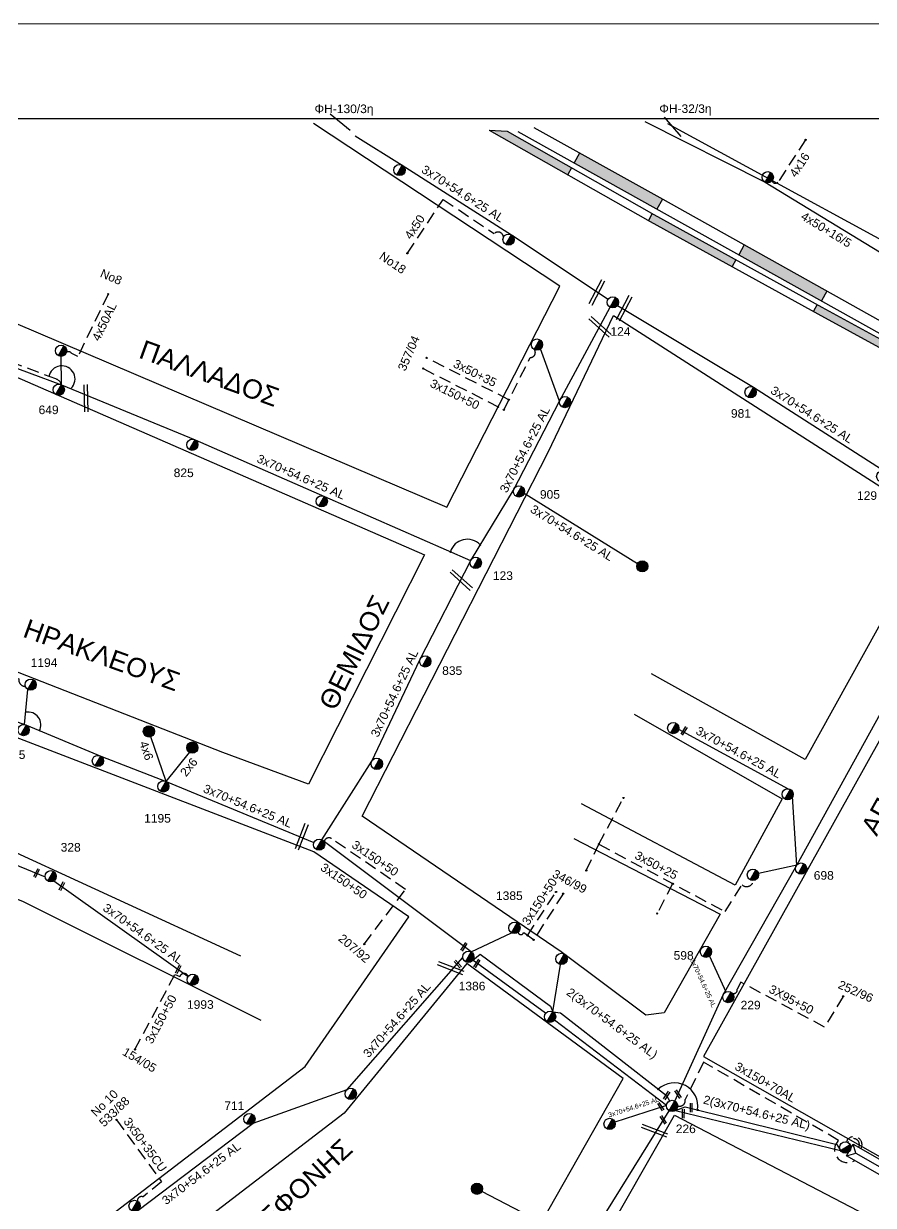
# Model space of a CAD drawing. Header units: millimetres. Extents: x 7477 to 9676, y 1828 to 2857.
# Drawn here: x 8327.7 to 8505.6, y 2608 to 2855.5 of the extents above; entities that cross this region are included whole.
import ezdxf
from ezdxf.enums import TextEntityAlignment as Align

# ---------------------------------------------------------------- set-up
doc = ezdxf.new("R2010")
doc.units = ezdxf.units.MM
doc.linetypes.add('DASHED', pattern=[19.05, 12.7, -6.35])
for name, color, linetype, lineweight in [('2x30_10', 7, 'Continuous', 30), ('2x6', 7, 'SYN_LINE', 30), ('3x150+50', 7, 'Continuous', 30), ('3x150+70AL', 7, 'DASHED', 30), ('3x50+25', 7, 'Continuous', 30), ('3X50+35', 7, 'Continuous', 30), ('3x70+54.6+25 AL', 7, 'SYN_LINE', 30), ('3X95+50', 7, 'Continuous', 30), ('4x16', 7, 'Continuous', 30), ('4x50', 7, 'Continuous', 30), ('4x50+16_5', 7, 'Continuous', 30), ('4x50AL', 7, 'Continuous', 30), ('4x6', 7, 'SYN_LINE', 30), ('text διευθύνσεων', 250, 'Continuous', 30), ('Υπόβαθρο ΔΕΗ', 7, 'Continuous', 30)]:
    doc.layers.add(name, color=color, linetype=linetype, lineweight=lineweight)
for name, color, linetype in [('3x50+35CU', 7, 'Continuous'), ('TEXT ΚΑΛΩΔΙΩΝ', 7, 'Continuous'), ('Άγνωστα', 7, 'Continuous'), ('ΑΓΝΩΣΤΟ ΥΠΟΓΕΙΟ ΚΑΛΩΔΙΟ', 7, 'DASHED'), ('Επιγραφές - Σχήματα', 7, 'Continuous'), ('Μηχανική τομή', 7, 'Continuous'), ('Στύλος Ξύλινος', 7, 'Continuous'), ('Στύλος Ξύλινος @ 1', 7, 'Continuous'), ('Στύλος ΦΜ', 7, 'Continuous'), ('Στύλος ΦΜ @ 1', 7, 'Continuous'), ('Συνδέσεις', 7, 'Continuous'), ('Τομή', 7, 'Continuous'), ('Υποσταθμός εναέριος 2 στύλων', 7, 'Continuous'), ('Υποσταθμός πόλεως', 7, 'Continuous')]:
    doc.layers.add(name, color=color, linetype=linetype)
doc.styles.add('arial', font='ARIAL.TTF')
doc.styles.get("Standard").update_dxf_attribs({"font": 'ARIAL.TTF'})
doc.linetypes.add('SYN_LINE', pattern='A,0.5,-0.0001,["/\\/\\/\\/",Standard,S=0.1,R=0,X=0,Y=-0.05],-0.25', length=0.7501)
doc.dimstyles.new('ISO-25', dxfattribs={"dimtxt": 2.5, "dimasz": 2.5, "dimexe": 1.25, "dimexo": 0.625, "dimtad": 1, "dimtxsty": 'Standard', "dimcen": 2.5, "dimadec": 0, "dimazin": 0, "dimtfac": 1, "dimtmove": 0, "dimatfit": 3, "dimfxl": 1, "dimarcsym": 0})

# ---------------------------------------------------------------- blocks, each defined once
blk = doc.blocks.new('ΥΠΑΡΧΩΝ ΤΣΙΜΕΝΤΕΝΙΟΣ ΣΤΥΛΟΣ')
at = {"layer": 'Στύλος ΦΜ'}
blk.add_hatch(color=7, dxfattribs=at).paths.add_polyline_path([(-1.29, -2.28, 0.574793), (2.62, 0, 0.268822), (1.3, 2.27)])
at = {"layer": 'Στύλος ΦΜ', "color": 7}
blk.add_line((-1.29, -2.28), (1.3, 2.27), dxfattribs=at)
blk.add_circle((0, 0), 2.62, dxfattribs=at)
at = {"layer": 'Στύλος ΦΜ', "flags": 4}
for tag, p in [('ΑΡΙΘΜΟΣ', (-4.68, 8.05)), ('ΤΥΠΟΣ', (-4.91, 3.03))]:
    blk.add_attdef(tag, p, '', height=4, dxfattribs=at)
blk = doc.blocks.new('ΥΠΑΡΧΩΝ ΞΥΛΙΝΟΣ ΣΤΥΛΟΣ')
at = {"layer": 'Στύλος Ξύλινος'}
h = blk.add_hatch(color=7, dxfattribs=at)
h.paths.add_polyline_path([(-2.62, 0, 0.270008), (-1.29, -2.28), (1.3, 2.27, 0.576266)])
h.paths.add_polyline_path([(-1.29, -2.28, 0.574793), (2.62, 0, 0.268822), (1.3, 2.27)])
at = {"layer": 'Στύλος Ξύλινος', "color": 7}
blk.add_line((-1.29, -2.28), (1.3, 2.27), dxfattribs=at)
blk.add_circle((0, 0), 2.62, dxfattribs=at)
at = {"layer": 'Στύλος Ξύλινος', "flags": 4}
for tag, p in [('ΑΡΙΘΜΟΣ', (-4.91, 8.6)), ('ΤΥΠΟΣ', (-4.85, 3.39))]:
    blk.add_attdef(tag, p, '', height=4, dxfattribs=at)
blk = doc.blocks.new('ΥΠΟΣΤΑΘΜΟΣ ΕΝΑΕΡΙΟΣ ΕΠΙ 2 ΣΤΥΛΩΝ')
at = {"layer": 'Υποσταθμός εναέριος 2 στύλων', "linetype": 'Continuous'}
for points in [[(-11.97, -2.11, 0.574793), (-8.45, -0.07, 0.268822), (-9.64, 1.98)], [(9.68, -2.15, 0.574793), (13.19, -0.1, 0.268822), (12.01, 1.95)]]:
    blk.add_hatch(color=256, dxfattribs=at).paths.add_polyline_path(points)
for p, q in [((-11.97, -2.11), (-9.64, 1.98)), ((9.68, -2.15), (12.01, 1.95))]:
    blk.add_line(p, q, dxfattribs=at)
for centre in [(-10.81, -0.07), (10.84, -0.1)]:
    blk.add_circle(centre, 2.36, dxfattribs=at)
at = {"layer": 'Υποσταθμός πόλεως', "linetype": 'Continuous', "ltscale": 40}
blk.add_lwpolyline([(-8.57, 2.82), (8.57, 2.82), (8.57, -2.82), (-8.57, -2.82)], close=True, dxfattribs=at)
for points in [[(-5.75, 0), (-8.57, 2.82)], [(-8.57, -2.82), (-5.75, 0)], [(-5.75, 0), (5.75, 0)], [(5.75, 0), (8.57, 2.82)], [(8.57, -2.82), (5.75, 0)]]:
    blk.add_lwpolyline(points, dxfattribs=at)
at = {"layer": 'Υποσταθμός εναέριος 2 στύλων', "ltscale": 40, "flags": 1}
for tag, p in [('ΜΕΤΑΣΧΗΜΑΤΙΣΜΟΣ', (14.09, 2.51)), ('ΙΣΧΥΣ', (14.07, -0.28)), ('ΑΡΙΘΜΟΣ', (14.19, -3))]:
    blk.add_attdef(tag, p, '', height=1.8, dxfattribs=at)
blk = doc.blocks.new('ΤΟΜΗ')
at = {"layer": 'Τομή', "ltscale": 40}
for p, q in [((-5.68, 0), (17.06, 0)), ((-5.68, -2.77), (17.06, -2.77))]:
    blk.add_line(p, q, dxfattribs=at)
blk = doc.blocks.new('_ΣΥΝΔΕΣΗ')
at = {"layer": 'Συνδέσεις', "linetype": 'SYN_LINE', "ltscale": 40}
blk.add_hatch(color=256, dxfattribs=at).paths.add_polyline_path([(0.5, -0.01, 1), (-0.5, -0.01, 1)])
at = {"layer": 'Συνδέσεις'}
blk.add_circle((0, -0.01), 0.5, dxfattribs=at)
blk = doc.blocks.new('ΜΗΧΑΝΙΚΗ ΤΟΜΗ')
at = {"layer": 'Μηχανική τομή', "ltscale": 40}
for p, q in [((-1.89, 0.78), (5.69, 0.78)), ((-1.89, -0.77), (5.69, -0.77))]:
    blk.add_line(p, q, dxfattribs=at)

msp = doc.modelspace()

# ---------------------------------------------------------------- hatches: boundary and pattern name
at = {"layer": 'Υπόβαθρο ΔΕΗ', "lineweight": -3}
for points in [[(8435.9, 2827.15), (8435.85, 2829.04), (8428.9, 2832.98), (8425.18, 2833.22)], [(8435.85, 2829.04), (8435.9, 2827.15), (8441.63, 2823.9), (8442.43, 2825.31)], [(8444.09, 2828.42), (8442.95, 2826.38), (8460.3, 2816.7), (8461.44, 2818.74), (8460.94, 2819.02)], [(8459.67, 2815.54), (8459.32, 2815.74), (8458.52, 2814.33), (8458.88, 2814.12), (8476.02, 2804.67), (8476.81, 2806.09)], [(8478.57, 2809.18), (8477.43, 2807.13), (8494.74, 2797.47), (8495.88, 2799.51)]]:
    msp.add_hatch(color=256, dxfattribs=at).paths.add_polyline_path(points)
h = msp.add_hatch(color=256, dxfattribs=at)
h.paths.add_polyline_path([(8494.8, 2796.18), (8493.83, 2796.71), (8493.05, 2795.29), (8494.02, 2794.76), (8510.7, 2785.64), (8511.48, 2787.06)])
h.paths.add_polyline_path([(8530.12, 2776.87), (8528.82, 2777.58), (8528.04, 2776.16), (8529.36, 2775.43), (8544.84, 2766.9), (8545.38, 2766.63), (8546.4, 2768.65)])
h.paths.add_polyline_path([(8569.72, 2759.95), (8564.14, 2761.61), (8563.7, 2759.62), (8569.26, 2758.39), (8577.59, 2755.91), (8583.46, 2754.81), (8583.76, 2756.41), (8577.97, 2757.49)])
h.paths.add_polyline_path([(8604.67, 2752.18), (8603.52, 2752.41), (8603.2, 2750.82), (8604.39, 2750.58), (8621.16, 2748.12), (8623.18, 2747.89), (8623.36, 2749.5), (8621.37, 2749.73)])
h.paths.add_polyline_path([(8662.38, 2744.58), (8662.47, 2746.2), (8642.84, 2747.29), (8642.66, 2745.68), (8642.7, 2745.68)])
h.paths.add_polyline_path([(8681.93, 2745.68), (8681.92, 2744.06), (8701.49, 2743.93), (8701.5, 2745.55)])
h.paths.add_polyline_path([(8721.38, 2745.46), (8721.37, 2743.83), (8741.15, 2743.78), (8741.16, 2745.41)])
h.paths.add_polyline_path([(8781.03, 2743.6), (8781.03, 2745.22), (8761.29, 2745.32), (8761.28, 2743.7)])
h.paths.add_polyline_path([(8820.66, 2743.56), (8820.66, 2745.19), (8800.8, 2745.2), (8800.8, 2743.58)])
h.paths.add_polyline_path([(8839.92, 2745.17), (8839.92, 2743.55), (8859.73, 2743.54), (8859.73, 2745.16)])

# ---------------------------------------------------------------- linework, layer by layer
at = {"layer": '2x30_10', "color": 133, "linetype": 'Continuous', "lineweight": -3, "ltscale": 0.2}
msp.add_lwpolyline([(8445.34, 2599.61), (8423.65, 2610.94)], dxfattribs=at)
at = {"layer": '2x6', "color": 5, "linetype": 'SYN_LINE', "lineweight": -3, "ltscale": 10}
msp.add_lwpolyline([(8357.51, 2696.79), (8362.42, 2702.88)], dxfattribs=at)
at = {"layer": '3x150+50', "color": 27, "linetype": 'DASHED', "lineweight": -3, "ltscale": 0.2}
msp.add_lwpolyline([(8411.33, 2783.3), (8428.24, 2774.66), (8433.75, 2785.59, 0.622208), (8434.62, 2787.28, -3.164788)], format="xyb", dxfattribs=at)
at = {"layer": '3x150+50', "color": 5, "linetype": 'DASHED', "lineweight": -3, "ltscale": 0.2}
msp.add_lwpolyline([(8262.17, 2750.77), (8263.65, 2742.13, 0.442534), (8267.89, 2739.23), (8308.57, 2723.39), (8310.66, 2724.36), (8326.66, 2718.33, 0.464845), (8328.02, 2716.71, -22.03255)], format="xyb", dxfattribs=at)
at = {"layer": '3x150+50', "color": 151, "linetype": 'DASHED', "lineweight": -3, "ltscale": 0.2}
msp.add_lwpolyline([(8399.01, 2662.73), (8407.63, 2674.18), (8392.15, 2684.82, 0.579133), (8390.6, 2684.07, 3.923984)], format="xyb", dxfattribs=at)
at = {"layer": '3x150+50', "color": 30, "linetype": 'DASHED', "lineweight": -3, "ltscale": 0.2}
for points in [[(8433.21, 2664.55), (8439.16, 2673.65)], [(8440.66, 2673.29), (8434.47, 2663.63)]]:
    msp.add_lwpolyline(points, dxfattribs=at)
msp.add_lwpolyline([(8434.47, 2663.63), (8432.38, 2665.14, -0.776761), (8431.19, 2665.23, 0.151429)], format="xyb", dxfattribs=at)
at = {"layer": '3x150+50', "color": 2, "linetype": 'DASHED', "lineweight": -3, "ltscale": 0.2}
msp.add_lwpolyline([(8350.97, 2640.66), (8359.37, 2656.4), (8360.4, 2655.97, -0.706353), (8362.12, 2655.97, 1289.802157)], format="xyb", dxfattribs=at)
at = {"layer": '3x150+70AL', "color": 1, "linetype": 'DASHED', "lineweight": -3, "ltscale": 0.2}
msp.add_lwpolyline([(8501.71, 2617.43, -0.927972), (8498.35, 2621.62), (8470.04, 2638.01), (8466.2, 2630.15, -0.587654), (8464.64, 2628.86, -69.405011)], format="xyb", dxfattribs=at)
at = {"layer": '3x150+70AL', "color": 30, "linetype": 'DASHED', "lineweight": -3, "ltscale": 0.2}
msp.add_lwpolyline([(8499.95, 2621.29, -1.0789), (8503.04, 2619.91, 2.434639)], format="xyb", dxfattribs=at)
at = {"layer": '3x150+70AL', "color": 133, "linetype": 'DASHED', "lineweight": -3, "ltscale": 0.2}
msp.add_lwpolyline([(8500.3, 2621.16, -1.067807), (8502.57, 2620.18, -2.198153)], format="xyb", dxfattribs=at)
at = {"layer": '3x50+25', "color": 1, "linetype": 'DASHED', "lineweight": -3, "ltscale": 0.2}
for points in [[(8445.5, 2678.16), (8448.14, 2683.66), (8453.28, 2693.35)], [(8463.58, 2675.4), (8460.33, 2669.13)]]:
    msp.add_lwpolyline(points, dxfattribs=at)
msp.add_lwpolyline([(8448.14, 2683.66), (8474.56, 2669.53), (8478.12, 2675.14, 0.594973), (8480.53, 2676.06, -1.501371)], format="xyb", dxfattribs=at)
at = {"layer": '3X50+35', "color": 27, "linetype": 'DASHED', "lineweight": -3, "ltscale": 0.2}
msp.add_lwpolyline([(8429.29, 2776.75), (8412.03, 2785.54)], dxfattribs=at)
at = {"layer": '3x50+35CU', "color": 6, "linetype": 'DASHED', "lineweight": -3, "ltscale": 0.2}
msp.add_lwpolyline([(8347.12, 2625.91), (8356.55, 2612.97), (8352.67, 2609.79, 0.545863), (8351.48, 2608.92, -1.76607)], format="xyb", dxfattribs=at)
at = {"layer": '3x70+54.6+25 AL', "color": 2, "linetype": 'SYN_LINE', "lineweight": -3, "ltscale": 15}
for points in [[(8397.08, 2832.06), (8406.96, 2825.89), (8429.81, 2811.31), (8450.08, 2797.81)], [(8278.82, 2698.02), (8317.33, 2682.88), (8332.16, 2676.82)], [(8334.02, 2676), (8362.12, 2655.97)]]:
    msp.add_lwpolyline(points, dxfattribs=at)
at = {"layer": '3x70+54.6+25 AL', "color": 27, "linetype": 'SYN_LINE', "lineweight": -3, "ltscale": 15}
for points in [[(8421.3, 2743.05), (8421.43, 2743.31), (8430.24, 2757.81), (8439.89, 2776.48), (8450.5, 2796.12)], [(8335.6, 2779.87), (8363.58, 2768.35), (8390.68, 2756.5), (8421.28, 2743.06)], [(8432.51, 2757.2), (8456.23, 2742.48)]]:
    msp.add_lwpolyline(points, dxfattribs=at)
at = {"layer": '3x70+54.6+25 AL', "color": 173, "linetype": 'SYN_LINE', "lineweight": -3, "ltscale": 15}
msp.add_lwpolyline([(8452.04, 2796.5), (8480.49, 2779.36), (8508.06, 2761.72), (8532.54, 2753.23), (8552.97, 2741.58), (8573.53, 2729.5), (8602.22, 2713.51), (8624.71, 2699.55), (8650.51, 2684.47), (8666.69, 2674.5), (8675.52, 2667.6)], dxfattribs=at)
at = {"layer": '3x70+54.6+25 AL', "color": 27, "linetype": 'SYN_LINE', "lineweight": -3, "ltscale": 10}
msp.add_lwpolyline([(8439.89, 2776.48), (8435.89, 2787.41)], dxfattribs=at)
at = {"layer": '3x70+54.6+25 AL', "color": 1, "linetype": 'SYN_LINE', "lineweight": -3, "ltscale": 15}
for points in [[(8321.95, 2784.88), (8335.6, 2779.87)], [(8335.6, 2779.87), (8335.53, 2785.84)], [(8464.05, 2629.85), (8474.22, 2652.22), (8489.57, 2679.28), (8509.35, 2715.09), (8531.34, 2751.2)], [(8489.57, 2679.28), (8488.65, 2694.77), (8464.86, 2707.67)]]:
    msp.add_lwpolyline(points, dxfattribs=at)
at = {"layer": '3x70+54.6+25 AL', "color": 151, "linetype": 'SYN_LINE', "lineweight": -3, "ltscale": 15}
for points in [[(8390.12, 2684.58), (8400.61, 2701.07), (8410.62, 2722.28), (8421.3, 2743.05)], [(8421.39, 2661.09), (8390.12, 2684.58)], [(8436.98, 2648.24), (8421.75, 2659.37)], [(8462.29, 2628.9), (8438.85, 2646.81)], [(8464.15, 2627.87), (8498.73, 2619.53)]]:
    msp.add_lwpolyline(points, dxfattribs=at)
at = {"layer": '3x70+54.6+25 AL', "color": 6, "linetype": 'SYN_LINE', "lineweight": -3, "ltscale": 15}
for points in [[(8266.93, 2741.01), (8293.58, 2721.36), (8327.87, 2708.72)], [(8332.14, 2591.67), (8351.61, 2606.96), (8375.74, 2625.22), (8395.39, 2632.25), (8419.63, 2659.91)]]:
    msp.add_lwpolyline(points, dxfattribs=at)
at = {"layer": '3x70+54.6+25 AL', "color": 5, "linetype": 'SYN_LINE', "lineweight": -3, "ltscale": 8}
msp.add_lwpolyline([(8327.87, 2708.72), (8328.56, 2716.05)], dxfattribs=at)
at = {"layer": '3x70+54.6+25 AL', "color": 5, "linetype": 'SYN_LINE', "lineweight": -3, "ltscale": 15}
msp.add_lwpolyline([(8327.87, 2708.72), (8328.24, 2708.59), (8343.81, 2702.11), (8357.51, 2696.79), (8388.45, 2684.01)], dxfattribs=at)
at = {"layer": '3x70+54.6+25 AL', "color": 1, "linetype": 'SYN_LINE', "lineweight": -3, "ltscale": 10}
for points in [[(8489.57, 2679.28), (8481.55, 2677.49)], [(8471.3, 2660.23), (8474.75, 2652.71)]]:
    msp.add_lwpolyline(points, dxfattribs=at)
at = {"layer": '3x70+54.6+25 AL', "color": 30, "linetype": 'SYN_LINE', "lineweight": -3, "ltscale": 10}
for points in [[(8421.39, 2661.09), (8429.87, 2665.12)], [(8438.5, 2648.55), (8440.12, 2658.47)]]:
    msp.add_lwpolyline(points, dxfattribs=at)
at = {"layer": '3x70+54.6+25 AL', "color": 30, "linetype": 'SYN_LINE', "lineweight": -3, "ltscale": 15}
for points in [[(8421.75, 2659.37), (8423.29, 2660.62), (8437.97, 2649.74), (8438.5, 2648.55), (8440.11, 2648.36), (8462.29, 2631.01), (8462.9, 2629.87)], [(8462.29, 2628.9), (8451.5, 2625.44)], [(8464.15, 2627.87), (8466.19, 2628.64), (8498, 2620.77), (8498.74, 2619.53)]]:
    msp.add_lwpolyline(points, dxfattribs=at)
at = {"layer": '3x70+54.6+25 AL', "color": 133, "linetype": 'SYN_LINE', "lineweight": -3, "ltscale": 15}
msp.add_lwpolyline([(8416.85, 2547.58), (8430.27, 2572.97), (8445.34, 2599.61), (8462.84, 2627.83)], dxfattribs=at)
at = {"layer": '3X95+50', "color": 1, "linetype": 'DASHED', "lineweight": -3, "ltscale": 0.2}
msp.add_lwpolyline([(8499.31, 2651.79), (8495.4, 2645.36), (8477.86, 2654.76), (8477.09, 2653.32, -0.599879), (8476.11, 2652.43, -37.798664)], format="xyb", dxfattribs=at)
at = {"layer": '4x16', "color": 85, "linetype": 'DASHED', "lineweight": -3, "ltscale": 0.2}
msp.add_lwpolyline([(8491.43, 2831.19), (8485.64, 2822.35, -0.5763), (8484.41, 2822.6, -4.054172)], format="xyb", dxfattribs=at)
at = {"layer": '4x50', "color": 2, "linetype": 'DASHED', "lineweight": -3, "ltscale": 0.2}
msp.add_lwpolyline([(8408.02, 2807.43), (8415.54, 2818.69), (8426.23, 2811.55, -0.678076), (8428.14, 2810.75, 51.611113)], format="xyb", dxfattribs=at)
at = {"layer": '4x50+16_5', "color": 85, "lineweight": -3, "ltscale": 0.2}
msp.add_lwpolyline([(8457.76, 2835.03), (8482.93, 2822.32), (8506.89, 2807.73), (8535.98, 2792.54)], dxfattribs=at)
at = {"layer": '4x50AL', "color": 1, "linetype": 'DASHED', "lineweight": -3, "ltscale": 0.2}
msp.add_lwpolyline([(8345.35, 2798.88), (8339.02, 2785.8), (8337.74, 2786.42, 0.45698), (8336.53, 2786.63, 1.956222)], format="xyb", dxfattribs=at)
at = {"layer": '4x6', "color": 5, "linetype": 'SYN_LINE', "lineweight": -3, "ltscale": 10}
msp.add_lwpolyline([(8357.51, 2696.79), (8354.29, 2706.15)], dxfattribs=at)
at = {"layer": 'Άγνωστα', "color": 7, "linetype": 'Continuous', "ltscale": 0.2}
for centre, radius, start, end in [((8335.66, 2781.1), 2.76, 313.89, 169.9915), ((8328.59, 2708.65), 2.68, 331.0535, 101.0315)]:
    msp.add_arc(centre, radius, start, end, dxfattribs=at)
at = {"layer": 'ΑΓΝΩΣΤΟ ΥΠΟΓΕΙΟ ΚΑΛΩΔΙΟ', "color": 27, "linetype": 'DASHED', "lineweight": -3, "ltscale": 0.2}
msp.add_lwpolyline([(8335.6, 2779.87, 0.230077), (8334.42, 2781.11), (8323.18, 2785.33, 0.202628), (8320.84, 2787.91), (8290.04, 2802.16), (8289.25, 2801.87), (8275.97, 2807.5), (8274.89, 2805.2), (8272.54, 2806.23), (8273.08, 2807.4), (8270.76, 2808.45, 0.149216), (8270.67, 2812.38), (8282.27, 2835.63)], format="xyb", dxfattribs=at)
at = {"layer": 'Επιγραφές - Σχήματα', "lineweight": -3}
msp.add_lwpolyline([(7476.75, 2855.51), (9675.5, 2855.53), (9675.51, 1836.39), (7476.75, 1836.37)], close=True, dxfattribs=at)
at = {"layer": 'Υπόβαθρο ΔΕΗ', "lineweight": -3}
msp.add_line((8425.18, 2833.22), (8428.9, 2832.98), dxfattribs=at)
for points in [[(7515.98, 2835.63), (9502.35, 2835.63), (9502.35, 1846.95), (7515.98, 1846.95)], [(8411.61, 2744.24), (8387.35, 2696.25), (8369.4, 2702.87), (8267.07, 2742.86), (8261.01, 2773.11), (8275.7, 2803.48)], [(8570.94, 2728.01), (8532.2, 2750.76), (8470.03, 2639.2), (8508.49, 2617.32)]]:
    msp.add_lwpolyline(points, close=True, dxfattribs=at)
for points in [[(8290.75, 2835.63), (8280.23, 2812.29), (8416.3, 2754.22), (8439.99, 2800.52), (8388.36, 2834.59)], [(8548.84, 2835.32), (8527.96, 2798.97), (8462.58, 2834.57)], [(8425.18, 2833.22), (8458.88, 2814.12), (8494.02, 2794.76), (8529.36, 2775.43), (8544.84, 2766.9), (8550.64, 2763.94), (8554.51, 2762.52), (8562.45, 2759.9), (8569.26, 2758.39), (8577.59, 2755.91), (8583.45, 2754.82), (8604.39, 2750.58), (8621.16, 2748.12), (8642.7, 2745.68), (8670.45, 2744.13), (8712.98, 2743.86), (8746.01, 2743.77), (8783.29, 2743.59), (8891.61, 2743.51), (8973.75, 2743.5), (9216.61, 2741.76), (9325.77, 2740.31), (9501.22, 2738)], [(8428.9, 2832.98), (8459.67, 2815.54), (8494.8, 2796.18), (8530.12, 2776.87), (8546.4, 2768.65), (8551.52, 2765.85), (8555.43, 2764.53), (8562.01, 2762.24), (8569.72, 2759.95), (8577.97, 2757.49), (8583.76, 2756.41), (8604.67, 2752.18), (8621.37, 2749.73), (8642.84, 2747.29), (8670.5, 2745.75), (8712.99, 2745.48), (8746.02, 2745.39), (8783.29, 2745.21), (8891.61, 2745.14), (8973.76, 2745.13), (9216.62, 2743.38), (9472.85, 2740), (9501.24, 2739.62)], [(8431.15, 2832.97), (8532.87, 2776.18), (8546.87, 2768.39), (8551.52, 2765.85), (8555.43, 2764.53), (8555.5, 2764.92), (8547.48, 2770.6), (8512.52, 2790.22), (8460.94, 2819.02), (8434.61, 2833.7)], [(8444.09, 2828.42), (8442.95, 2826.38)], [(8442.43, 2825.31), (8441.63, 2823.9)], [(8461.44, 2818.74), (8460.3, 2816.7)], [(8459.32, 2815.74), (8458.52, 2814.33)], [(8478.57, 2809.18), (8477.43, 2807.13)], [(8476.81, 2806.09), (8476.02, 2804.67)], [(8495.88, 2799.51), (8494.74, 2797.47)], [(8493.83, 2796.71), (8493.05, 2795.29)], [(8442.9, 2684.86), (8473.52, 2669), (8461.8, 2648.32), (8457.94, 2647.86), (8440.27, 2661.12), (8398.55, 2689.5), (8437.51, 2765.79), (8451.23, 2794.37), (8518.83, 2751.03), (8491.32, 2701.41), (8459.17, 2719.32)], [(8377.42, 2646.71), (8327.46, 2671.68), (8281.5, 2689.69), (8302.7, 2608.79), (8339.01, 2600.68), (8386.62, 2637.07), (8408.31, 2668.47), (8388.42, 2682.08), (8278.84, 2724.17), (8273.94, 2720.57), (8279.05, 2700.63), (8318.95, 2685.1)], [(8455.51, 2710.91), (8486.52, 2693.19), (8476.67, 2675.08), (8444.48, 2692.12)], [(8318.95, 2685.1), (8373.08, 2660.3)]]:
    msp.add_lwpolyline(points, dxfattribs=at)
for points in [[(8406.46, 2552.16), (8453.19, 2634.57), (8420.46, 2658.65), (8394.82, 2627.3), (8345.9, 2589.83), (8372.08, 2548.54, -0.249843)], [(8443.8, 2527.26), (8433.02, 2533.04, 0.031045), (8418.17, 2546.36), (8442.18, 2588.7), (8463.95, 2626.89), (8504.01, 2606.06), (8492.78, 2582.24), (8493.97, 2550.51), (8566.54, 2504.87), (8549.24, 2474.48)]]:
    msp.add_lwpolyline(points, format="xyb", close=True, dxfattribs=at)
for centre, radius, start, end in [((8420.57, 2743.85), 3.68, 42.7623, 163.1087), ((8463.95, 2628.76), 4.92, 351.0523, 133.2217)]:
    msp.add_arc(centre, radius, start, end, dxfattribs=at)

# ---------------------------------------------------------------- block references
at = {"layer": 'Μηχανική τομή', "lineweight": -3, "zscale": 0.4999999999999997}
for p, xscale, yscale, rotation in [((8465.77, 2707), 0.2499999999999461, 0.2499999999999461, 57.58063139923853), ((8330.56, 2678), 0.249999999999946, 0.249999999999946, 243.0271279804746), ((8335.83, 2675.24), 0.249999999999946, 0.249999999999946, 243.0271279804746), ((8419.64, 2661.76), 0.2499999999999461, 0.2499999999999461, 57.58063139923853), ((8418.92, 2658.19), 0.2499999999999461, 0.2499999999999461, 132.2149297913923), ((8422.37, 2658.29), 0.2499999999999461, 0.2499999999999461, 57.58063139923853), ((8360.23, 2657.86), 0.249999999999946, 0.249999999999946, 243.0271279804746), ((8462.12, 2630.59), 0.2499999999999461, 0.2499999999999461, 57.58063139923853), ((8464.99, 2630.92), 0.2499999999999461, 0.2499999999999461, 122.6067391450131), ((8461.38, 2628.28), 0.2499999999999461, 0.2499999999999461, 122.6067391450131), ((8467.49, 2628), 0.2499999999999461, 0.2499999999999461, 89.83706811826183), ((8461.91, 2625.54), 0.2499999999999461, 0.2499999999999461, 122.6067391450131), ((8465.84, 2626.73), 0.2499999999999461, 0.2499999999999461, 89.83706811826183)]:
    msp.add_blockref('ΜΗΧΑΝΙΚΗ ΤΟΜΗ', p, dxfattribs=dict(at, xscale=xscale, yscale=yscale, rotation=rotation))
at = {"layer": 'Στύλος Ξύλινος @ 1', "lineweight": -3, "ltscale": 40, "xscale": 0.4499999999998181, "yscale": 0.4499999999998181, "zscale": 0.4499999999998181}
for p in [(8457.23, 2741.86), (8353.9, 2707.27), (8363, 2703.9), (8422.61, 2611.49)]:
    msp.add_blockref('ΥΠΑΡΧΩΝ ΞΥΛΙΝΟΣ ΣΤΥΛΟΣ', p, dxfattribs=at)
at = {"layer": 'Στύλος ΦΜ @ 1', "lineweight": -3, "ltscale": 40}
for p, xscale, yscale, zscale in [((8406.38, 2824.87), 0.4499999999998181, 0.4499999999998181, 0.4499999999998181), ((8483.51, 2823.35), 0.4499999999998496, 0.4499999999998496, 0.4499999999998496), ((8429.22, 2810.29), 0.4499999999998181, 0.4499999999998181, 0.4499999999998181), ((8335.51, 2787.02), 0.4499999999998181, 0.4499999999998181, 0.4499999999998181), ((8435.15, 2788.32), 0.4499999999998181, 0.4499999999998181, 0.4499999999998181), ((8441.04, 2776.26), 0.4499999999998181, 0.4499999999998181, 0.4499999999998181), ((8390.1, 2755.48), 0.4499999999998181, 0.4499999999998181, 0.4499999999998181), ((8463.72, 2707.97), 0.4499999999998181, 0.4499999999998181, 0.4499999999998181), ((8343.22, 2701.09), 0.4499999999998181, 0.4499999999998181, 0.4499999999998181), ((8401.63, 2700.49), 0.4499999999998181, 0.4499999999998181, 0.4499999999998181), ((8487.68, 2694.11), 0.4499999999998181, 0.4499999999998181, 0.4499999999998181), ((8389.54, 2683.56), 0.4499999999998181, 0.4499999999998181, 0.4499999999998181), ((8480.4, 2677.24), 0.4499999999998186, 0.4499999999998186, 0.4499999999998186), ((8440.31, 2659.63), 0.4499999999998181, 0.4499999999998181, 0.4499999999998181), ((8437.92, 2647.52), 0.4499999999998181, 0.4499999999998181, 0.4499999999998181), ((8396.17, 2631.37), 0.4499999999998181, 0.4499999999998181, 0.4499999999998181), ((8450.38, 2625.08), 0.4499999999998181, 0.4499999999998181, 0.4499999999998181), ((8350.89, 2607.89), 0.4499999999998181, 0.4499999999998181, 0.4499999999998181)]:
    msp.add_blockref('ΥΠΑΡΧΩΝ ΤΣΙΜΕΝΤΕΝΙΟΣ ΣΤΥΛΟΣ', p, dxfattribs=dict(at, xscale=xscale, yscale=yscale, zscale=zscale))
ref = msp.add_blockref('ΥΠΑΡΧΩΝ ΤΣΙΜΕΝΤΕΝΙΟΣ ΣΤΥΛΟΣ', (8451.06, 2797.16), dxfattribs=dict(at, xscale=0.4499999999998181, yscale=0.4499999999998181, zscale=0.4499999999998181))
ref.add_attrib('ΤΥΠΟΣ', '124', (8450.56, 2790.15), dxfattribs={"layer": 'Στύλος ΦΜ', "height": 1.8, "flags": 4})
ref = msp.add_blockref('ΥΠΑΡΧΩΝ ΤΣΙΜΕΝΤΕΝΙΟΣ ΣΤΥΛΟΣ', (8335.01, 2778.85), dxfattribs=dict(at, xscale=0.4499999999998244, yscale=0.4499999999998244, zscale=0.4499999999998244))
ref.add_attrib('ΤΥΠΟΣ', '649', (8330.79, 2773.74), dxfattribs={"layer": 'Στύλος ΦΜ', "height": 1.8, "flags": 4})
ref = msp.add_blockref('ΥΠΑΡΧΩΝ ΤΣΙΜΕΝΤΕΝΙΟΣ ΣΤΥΛΟΣ', (8479.9, 2778.34), dxfattribs=dict(at, xscale=0.4499999999997904, yscale=0.4499999999997904, zscale=0.4499999999997904))
ref.add_attrib('ΤΥΠΟΣ', '981', (8475.79, 2772.98), dxfattribs={"layer": 'Στύλος ΦΜ', "height": 1.8, "flags": 4})
ref = msp.add_blockref('ΥΠΑΡΧΩΝ ΤΣΙΜΕΝΤΕΝΙΟΣ ΣΤΥΛΟΣ', (8362.99, 2767.33), dxfattribs=dict(at, xscale=0.4499999999998709, yscale=0.4499999999998709, zscale=0.4499999999998709))
ref.add_attrib('ΤΥΠΟΣ', '825', (8359.09, 2760.55), dxfattribs={"layer": 'Στύλος ΦΜ', "height": 1.8, "flags": 4})
ref = msp.add_blockref('ΥΠΑΡΧΩΝ ΤΣΙΜΕΝΤΕΝΙΟΣ ΣΤΥΛΟΣ', (8507.48, 2760.69), dxfattribs=dict(at, xscale=0.449999999999889, yscale=0.449999999999889, zscale=0.449999999999889))
ref.add_attrib('ΤΥΠΟΣ', '129', (8502.2, 2755.78), dxfattribs={"layer": 'Στύλος ΦΜ', "height": 1.8, "flags": 4})
ref = msp.add_blockref('ΥΠΑΡΧΩΝ ΤΣΙΜΕΝΤΕΝΙΟΣ ΣΤΥΛΟΣ', (8431.39, 2757.55), dxfattribs=dict(at, xscale=0.4499999999998525, yscale=0.4499999999998525, zscale=0.4499999999998525))
ref.add_attrib('ΤΥΠΟΣ', '905', (8435.79, 2756.02), dxfattribs={"layer": 'Στύλος ΦΜ', "height": 1.8, "flags": 4})
ref = msp.add_blockref('ΥΠΑΡΧΩΝ ΤΣΙΜΕΝΤΕΝΙΟΣ ΣΤΥΛΟΣ', (8422.36, 2742.59), dxfattribs=dict(at, xscale=0.4499999999998097, yscale=0.4499999999998097, zscale=0.4499999999998097))
ref.add_attrib('ΤΥΠΟΣ', '123', (8425.94, 2739.01), dxfattribs={"layer": 'Στύλος ΦΜ', "height": 1.8, "rotation": 360, "flags": 4})
ref = msp.add_blockref('ΥΠΑΡΧΩΝ ΤΣΙΜΕΝΤΕΝΙΟΣ ΣΤΥΛΟΣ', (8411.76, 2721.95), dxfattribs=dict(at, xscale=0.4499999999997197, yscale=0.4499999999997197, zscale=0.4499999999997197))
ref.add_attrib('ΤΥΠΟΣ', '835', (8415.32, 2719.12), dxfattribs={"layer": 'Στύλος ΦΜ', "height": 1.8, "rotation": 360, "flags": 4})
ref = msp.add_blockref('ΥΠΑΡΧΩΝ ΤΣΙΜΕΝΤΕΝΙΟΣ ΣΤΥΛΟΣ', (8329.14, 2717.08), dxfattribs=dict(at, xscale=0.4499999999998229, yscale=0.4499999999998229, zscale=0.4499999999998229))
ref.add_attrib('ΤΥΠΟΣ', '1194', (8329.14, 2720.78), dxfattribs={"layer": 'Στύλος ΦΜ', "height": 1.8, "flags": 4})
ref = msp.add_blockref('ΥΠΑΡΧΩΝ ΤΣΙΜΕΝΤΕΝΙΟΣ ΣΤΥΛΟΣ', (8327.65, 2707.56), dxfattribs=dict(at, xscale=0.4499999999998137, yscale=0.4499999999998137, zscale=0.4499999999998137))
ref.add_attrib('ΤΥΠΟΣ', '1195', (8322.44, 2701.52), dxfattribs={"layer": 'Στύλος ΦΜ', "height": 1.8, "flags": 4})
ref = msp.add_blockref('ΥΠΑΡΧΩΝ ΤΣΙΜΕΝΤΕΝΙΟΣ ΣΤΥΛΟΣ', (8356.92, 2695.76), dxfattribs=dict(at, xscale=0.4499999999998723, yscale=0.4499999999998723, zscale=0.4499999999998723))
ref.add_attrib('ΤΥΠΟΣ', '1195', (8352.9, 2688.18), dxfattribs={"layer": 'Στύλος ΦΜ', "height": 1.8, "flags": 4})
ref = msp.add_blockref('ΥΠΑΡΧΩΝ ΤΣΙΜΕΝΤΕΝΙΟΣ ΣΤΥΛΟΣ', (8333.33, 2676.95), dxfattribs=dict(at, xscale=0.4499999999998479, yscale=0.4499999999998479, zscale=0.4499999999998479))
ref.add_attrib('ΤΥΠΟΣ', '328', (8335.42, 2682.11), dxfattribs={"layer": 'Στύλος ΦΜ', "height": 1.8, "flags": 4})
ref = msp.add_blockref('ΥΠΑΡΧΩΝ ΤΣΙΜΕΝΤΕΝΙΟΣ ΣΤΥΛΟΣ', (8490.49, 2678.56), dxfattribs=dict(at, xscale=0.4499999999998472, yscale=0.4499999999998472, zscale=0.4499999999998472))
ref.add_attrib('ΤΥΠΟΣ', '698', (8493.14, 2676.22), dxfattribs={"layer": 'Στύλος ΦΜ', "height": 1.8, "flags": 4})
ref = msp.add_blockref('ΥΠΑΡΧΩΝ ΤΣΙΜΕΝΤΕΝΙΟΣ ΣΤΥΛΟΣ', (8430.45, 2666.14), dxfattribs=dict(at, xscale=0.4499999999998181, yscale=0.4499999999998181, zscale=0.4499999999998181))
ref.add_attrib('ΤΥΠΟΣ', '1385', (8426.59, 2671.97), dxfattribs={"layer": 'Στύλος ΦΜ', "height": 1.8, "flags": 4})
ref = msp.add_blockref('ΥΠΑΡΧΩΝ ΤΣΙΜΕΝΤΕΝΙΟΣ ΣΤΥΛΟΣ', (8420.8, 2660.07), dxfattribs=dict(at, xscale=0.4499999999998181, yscale=0.4499999999998181, zscale=0.4499999999998181))
ref.add_attrib('ΑΡΙΘΜΟΣ', '1386', (8418.78, 2653.04), dxfattribs={"layer": 'Στύλος ΦΜ', "height": 1.8, "flags": 4})
ref = msp.add_blockref('ΥΠΑΡΧΩΝ ΤΣΙΜΕΝΤΕΝΙΟΣ ΣΤΥΛΟΣ', (8470.55, 2661.14), dxfattribs=dict(at, xscale=0.4499999999998152, yscale=0.4499999999998152, zscale=0.4499999999998152))
ref.add_attrib('ΤΥΠΟΣ', '598', (8463.79, 2659.46), dxfattribs={"layer": 'Στύλος ΦΜ', "height": 1.8, "flags": 4})
ref = msp.add_blockref('ΥΠΑΡΧΩΝ ΤΣΙΜΕΝΤΕΝΙΟΣ ΣΤΥΛΟΣ', (8363.08, 2655.28), dxfattribs=dict(at, xscale=0.4499999999998792, yscale=0.4499999999998792, zscale=0.4499999999998792))
ref.add_attrib('ΤΥΠΟΣ', '1993', (8361.88, 2649.18), dxfattribs={"layer": 'Στύλος ΦΜ', "height": 1.8, "flags": 4})
ref = msp.add_blockref('ΥΠΑΡΧΩΝ ΤΣΙΜΕΝΤΕΝΙΟΣ ΣΤΥΛΟΣ', (8475.24, 2651.64), dxfattribs=dict(at, xscale=0.449999999999818, yscale=0.449999999999818, zscale=0.449999999999818))
ref.add_attrib('ΤΥΠΟΣ', '229', (8477.82, 2649.06), dxfattribs={"layer": 'Στύλος ΦΜ', "height": 1.8, "flags": 4})
ref = msp.add_blockref('ΥΠΑΡΧΩΝ ΤΣΙΜΕΝΤΕΝΙΟΣ ΣΤΥΛΟΣ', (8374.95, 2626.1), dxfattribs=dict(at, xscale=0.4499999999999874, yscale=0.4499999999999874, zscale=0.4499999999999874))
ref.add_attrib('ΤΥΠΟΣ', '711', (8369.69, 2627.98), dxfattribs={"layer": 'Στύλος ΦΜ', "height": 1.8, "flags": 4})
ref = msp.add_blockref('ΥΠΑΡΧΩΝ ΤΣΙΜΕΝΤΕΝΙΟΣ ΣΤΥΛΟΣ', (8463.46, 2628.83), dxfattribs=dict(at, xscale=0.4499999999998181, yscale=0.4499999999998181, zscale=0.4499999999998181))
ref.add_attrib('ΤΥΠΟΣ', '226', (8464.24, 2623.14), dxfattribs={"layer": 'Στύλος ΦΜ', "height": 1.8, "flags": 4})
at = {"layer": 'Συνδέσεις', "lineweight": -3, "xscale": 0.25, "yscale": 0.25, "zscale": 0.25}
for p in [(8491.43, 2831.19), (8408.02, 2807.43), (8345.35, 2798.88), (8412.03, 2785.54), (8411.33, 2783.3), (8428.24, 2774.66), (8429.29, 2776.76), (8423.28, 2746.35), (8417.05, 2744.92), (8453.28, 2693.35), (8448.14, 2683.66), (8445.5, 2678.16), (8439.17, 2673.65), (8440.66, 2673.3), (8463.58, 2675.4), (8460.33, 2669.14), (8433.21, 2664.55), (8434.47, 2663.64), (8399.01, 2662.73), (8499.31, 2651.8), (8350.97, 2640.66), (8460.58, 2632.35), (8468.81, 2628), (8347.12, 2625.91)]:
    msp.add_blockref('_ΣΥΝΔΕΣΗ', p, dxfattribs=at)
at = {"layer": 'Τομή', "lineweight": -3, "xscale": 0.2499999999999996, "yscale": 0.2499999999999996, "zscale": 0.2499999999999996}
for p, rotation in [((8446.79, 2798.17), 62.46251960643838), ((8452.5, 2794.85), 62.46251960643838), ((8449.21, 2790.83), 137.7343588364801), ((8340.43, 2775.64), 91.30159024202857), ((8420.13, 2737.77), 137.7343588364801), ((8385.12, 2684.07), 68.86717941824406), ((8418.34, 2656.83), 158.998675055251), ((8461.01, 2622.77), 158.998675055251)]:
    msp.add_blockref('ΤΟΜΗ', p, dxfattribs=dict(at, rotation=rotation))
at = {"layer": 'Υποσταθμός εναέριος 2 στύλων', "lineweight": -3, "xscale": 0.5, "yscale": 0.5, "zscale": 0.5, "rotation": 330.3658073816188}
msp.add_blockref('ΥΠΟΣΤΑΘΜΟΣ ΕΝΑΕΡΙΟΣ ΕΠΙ 2 ΣΤΥΛΩΝ', (8504.45, 2617.49), dxfattribs=at)

# ---------------------------------------------------------------- texts
at = {"layer": 'text διευθύνσεων', "color": 7, "lineweight": -3, "ltscale": 40, "char_height": 4, "width": 94.4586, "attachment_point": 1, "style": 'arial'}
for s, insert, rotation in [('ΠAΛΛAΔOΣ', (8352.92, 2789.38), 340.0055), ('ΘEMIΔOΣ', (8389.32, 2713.17), 63.517), ('ΗΡΑΚΛΕΟΥΣ', (8328.62, 2730.94), 340.2615), ('AΠOΛΛΩNOΣ', (8502.83, 2687.11), 60.7087), ('ΠEPΣEΦONHΣ', (8365.52, 2595.83), 42.775)]:
    msp.add_mtext(s, dxfattribs=dict(at, insert=insert, rotation=rotation))
at = {"layer": 'TEXT ΚΑΛΩΔΙΩΝ', "linetype": 'Continuous', "lineweight": -3, "ltscale": 0.2}
for s, height, rotation, p in [('4x16', 1.8, 56.7616, (8490.16, 2825.96)), ('3x70+54.6+25 AL', 1.8, 327.4578, (8419.65, 2819.92)), ('4x50', 1.8, 56.2943, (8409.55, 2812.96)), ('4x50+16/5', 1.8, 328.662, (8495.78, 2812.39)), ('4x50AL', 1.8, 64.1939, (8344.55, 2793.1)), ('3x50+35', 1.8, 333.5927, (8422.19, 2782.35)), ('3x150+50', 1.8, 333.5927, (8417.97, 2777.91)), ('3x70+54.6+25 AL', 1.8, 327.3807, (8492.77, 2773.64)), ('3x70+54.6+25 AL', 1.8, 62.6848, (8432.62, 2766.34)), ('3x70+54.6+25 AL', 1.8, 336.3922, (8385.78, 2760.61)), ('3x70+54.6+25 AL', 1.8, 328.1809, (8442.5, 2748.88)), ('3x70+54.6+25 AL', 1.8, 64.71, (8405.32, 2715.26)), ('3x70+54.6+25 AL', 1.8, 331.538, (8477.41, 2702.92)), ('4x6', 1.8, 288.9702, (8353.38, 2703.26)), ('2x6', 1.8, 51.1396, (8362.26, 2699.81)), ('3x70+54.6+25 AL', 1.8, 337.5656, (8374.61, 2691.67)), ('3x150+50', 1.8, 325.5104, (8401.29, 2680.72)), ('3x50+25', 1.8, 331.8763, (8460.17, 2679.26)), ('3x150+50', 1.8, 325.5104, (8394.73, 2675.96)), ('346/99', 1.8, 331.8763, (8442.03, 2675.86)), ('3x150+50', 1.8, 56.8048, (8435.69, 2671.64)), ('3x70+54.6+25 AL', 1.8, 324.5148, (8352.7, 2664.89)), ('3x70+54.6+25 AL', 1, 294.6642, (8469.97, 2654.6)), ('3x70+54.6+25 AL', 1.8, 48.7607, (8405.79, 2646.85)), ('3X95+50', 1.8, 331.8312, (8488.44, 2651.13)), ('3x150+50', 1.8, 61.909, (8356.39, 2647)), ('2(3x70+54.6+25 AL)', 1.8, 323.45, (8450.93, 2646.16)), ('3x150+70AL', 1.8, 329.9263, (8483.01, 2633.81)), ('3x70+54.6+25 AL', 1, 17.7984, (8455.41, 2628.58)), ('2(3x70+54.6+25 AL)', 1.8, 346.1053, (8481.21, 2627.48)), ('3x50+35CU', 1.8, 306.1037, (8353.13, 2620.72)), ('3x70+54.6+25 AL', 1.8, 37.1216, (8364.86, 2614.73))]:
    msp.add_text(s, height=height, rotation=rotation, dxfattribs=at).set_placement(p, align=Align.MIDDLE_CENTER)
at = {"layer": 'Άγνωστα', "lineweight": -3, "ltscale": 40, "char_height": 1.8, "width": 27.758, "attachment_point": 1, "line_spacing_factor": 3, "style": 'arial'}
for s, insert in [('ΦΗ-130/3η', (8388.59, 2838.59)), ('ΦΗ-32/3η', (8460.79, 2838.62))]:
    msp.add_mtext(s, dxfattribs=dict(at, insert=insert))
at = {"layer": 'Άγνωστα', "lineweight": -3, "ltscale": 40, "char_height": 1.8, "attachment_point": 1, "style": 'arial'}
for s, insert, width, rotation in [('No18', (8402.99, 2807.88), 34.9601, 325.7009), ('No8', (8344.23, 2804.21), 34.9601, 337), ('\\pt1.8;357/04', (8405.94, 2783.33), 27.758, 66.4285), ('207/92', (8394.57, 2665.01), 27.758, 319.6402), ('252/96', (8498.78, 2655.23), 27.758, 335.9891), ('\\pt12.6;154/05', (8349.08, 2641.2), 27.758, 329.6242), ('\\pt12.6;No 10', (8341.56, 2627.72), 27.758, 44.4187), ('\\pt12.6;533/88', (8343.27, 2625.59), 27.758, 44.4187)]:
    msp.add_mtext(s, dxfattribs=dict(at, insert=insert, width=width, rotation=rotation))

# ---------------------------------------------------------------- leaders
at = {"layer": 'Επιγραφές - Σχήματα', "lineweight": -3, "ltscale": 40}
for points in [[(8396.04, 2833.15), (8391.88, 2836.58)], [(8465.39, 2831.91), (8461.88, 2835.91)]]:
    msp.add_leader(points, dimstyle='ISO-25', override={"dimasz": 1, "dimtad": 0}, dxfattribs=at)

doc.saveas('drawing.dxf')
